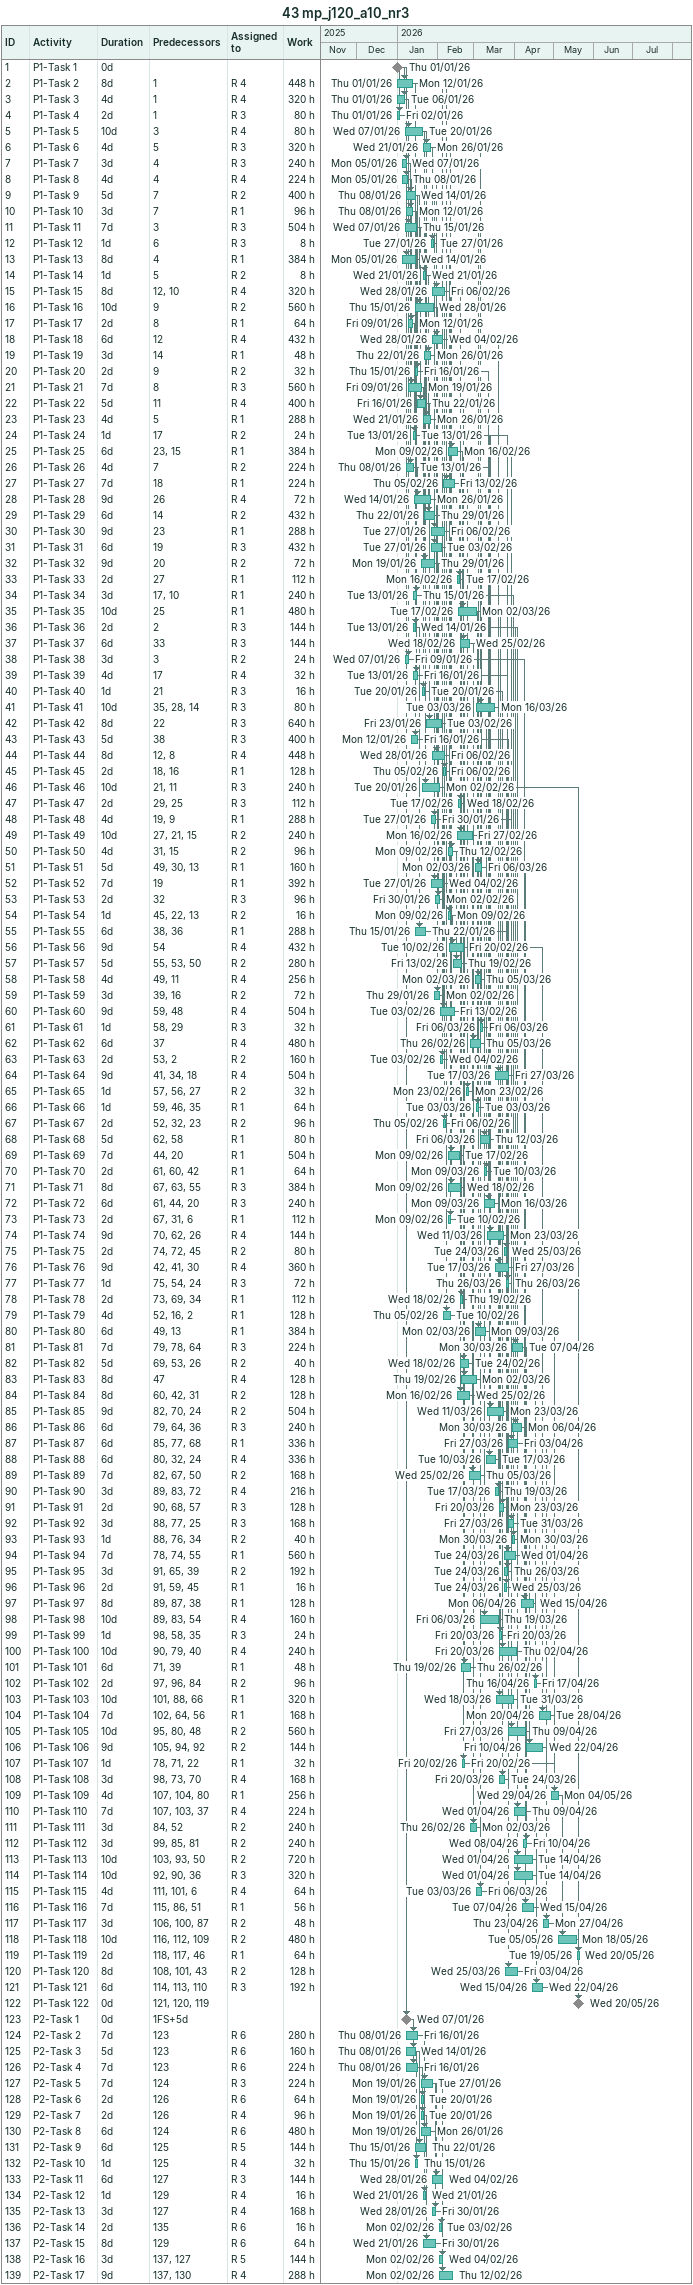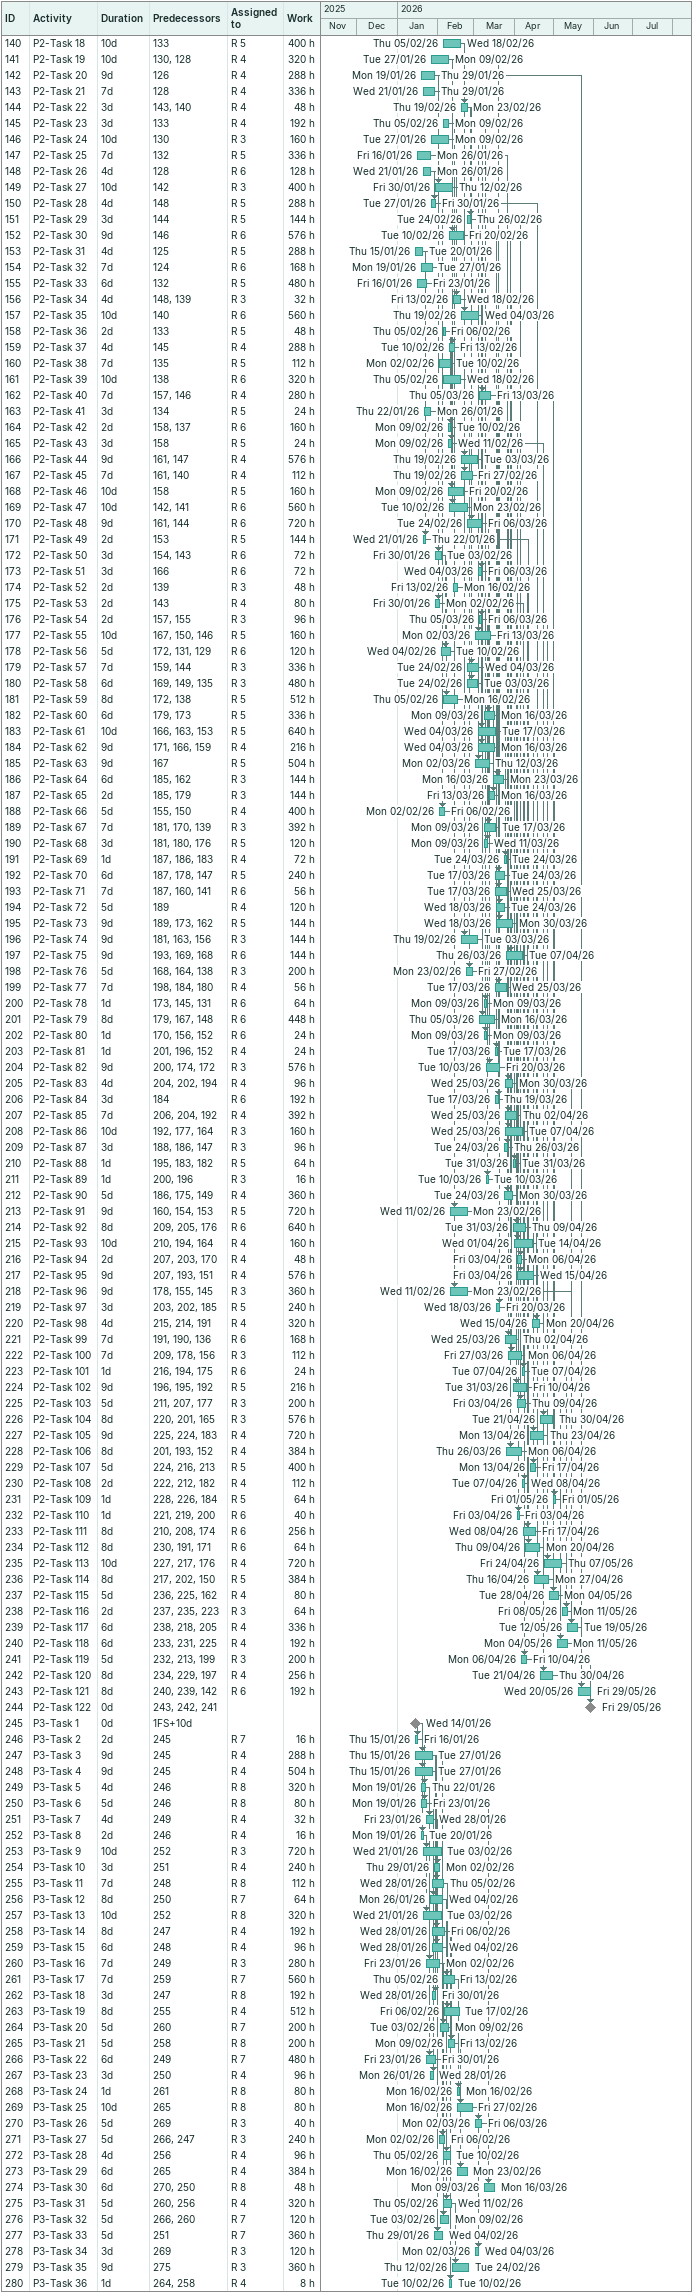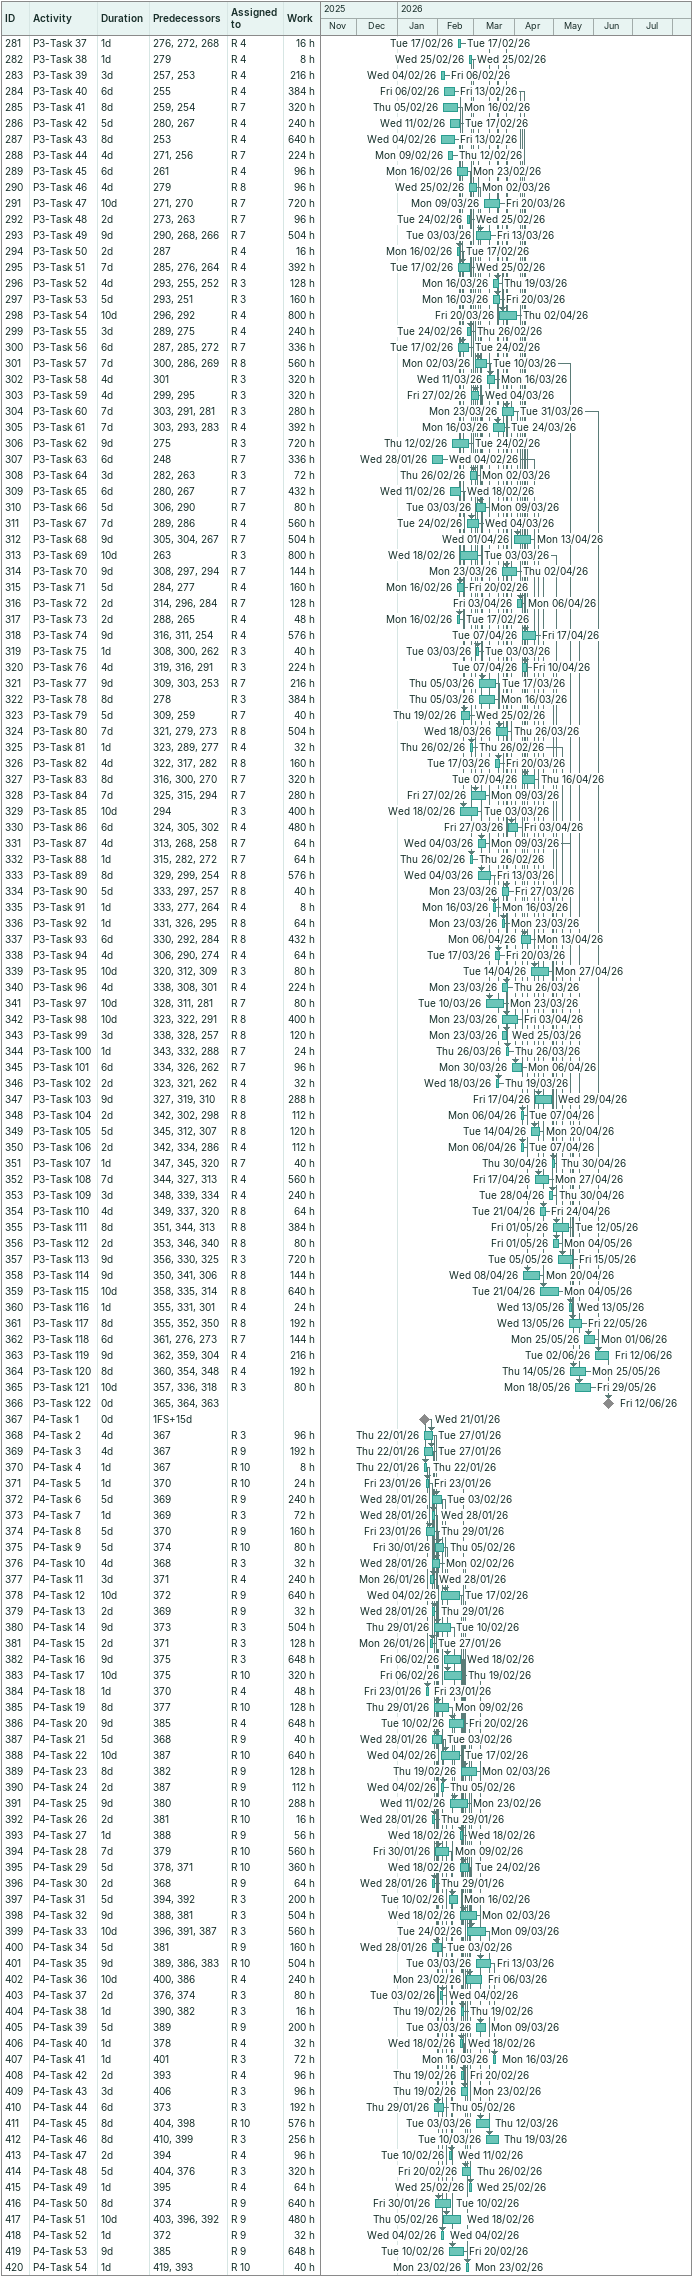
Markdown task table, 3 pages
43 mp_j120_a10_nr3

| ID | Task | Duration | Start | Finish | Predecessors | Resources | Work (h) |
|---|---|---|---|---|---|---|---|
| 1 | P1-Task 1 | 0d | 2026-01-01 | 2026-01-01 |  |  |  |
| 2 | P1-Task 2 | 8d | 2026-01-01 | 2026-01-12 | 1 | R 4 | 448 |
| 3 | P1-Task 3 | 4d | 2026-01-01 | 2026-01-06 | 1 | R 4 | 320 |
| 4 | P1-Task 4 | 2d | 2026-01-01 | 2026-01-02 | 1 | R 3 | 80 |
| 5 | P1-Task 5 | 10d | 2026-01-07 | 2026-01-20 | 3 | R 4 | 80 |
| 6 | P1-Task 6 | 4d | 2026-01-21 | 2026-01-26 | 5 | R 3 | 320 |
| 7 | P1-Task 7 | 3d | 2026-01-05 | 2026-01-07 | 4 | R 3 | 240 |
| 8 | P1-Task 8 | 4d | 2026-01-05 | 2026-01-08 | 4 | R 4 | 224 |
| 9 | P1-Task 9 | 5d | 2026-01-08 | 2026-01-14 | 7 | R 2 | 400 |
| 10 | P1-Task 10 | 3d | 2026-01-08 | 2026-01-12 | 7 | R 1 | 96 |
| 11 | P1-Task 11 | 7d | 2026-01-07 | 2026-01-15 | 3 | R 3 | 504 |
| 12 | P1-Task 12 | 1d | 2026-01-27 | 2026-01-27 | 6 | R 3 | 8 |
| 13 | P1-Task 13 | 8d | 2026-01-05 | 2026-01-14 | 4 | R 1 | 384 |
| 14 | P1-Task 14 | 1d | 2026-01-21 | 2026-01-21 | 5 | R 2 | 8 |
| 15 | P1-Task 15 | 8d | 2026-01-28 | 2026-02-06 | 12, 10 | R 4 | 320 |
| 16 | P1-Task 16 | 10d | 2026-01-15 | 2026-01-28 | 9 | R 2 | 560 |
| 17 | P1-Task 17 | 2d | 2026-01-09 | 2026-01-12 | 8 | R 1 | 64 |
| 18 | P1-Task 18 | 6d | 2026-01-28 | 2026-02-04 | 12 | R 4 | 432 |
| 19 | P1-Task 19 | 3d | 2026-01-22 | 2026-01-26 | 14 | R 1 | 48 |
| 20 | P1-Task 20 | 2d | 2026-01-15 | 2026-01-16 | 9 | R 2 | 32 |
| 21 | P1-Task 21 | 7d | 2026-01-09 | 2026-01-19 | 8 | R 3 | 560 |
| 22 | P1-Task 22 | 5d | 2026-01-16 | 2026-01-22 | 11 | R 4 | 400 |
| 23 | P1-Task 23 | 4d | 2026-01-21 | 2026-01-26 | 5 | R 1 | 288 |
| 24 | P1-Task 24 | 1d | 2026-01-13 | 2026-01-13 | 17 | R 2 | 24 |
| 25 | P1-Task 25 | 6d | 2026-02-09 | 2026-02-16 | 23, 15 | R 1 | 384 |
| 26 | P1-Task 26 | 4d | 2026-01-08 | 2026-01-13 | 7 | R 2 | 224 |
| 27 | P1-Task 27 | 7d | 2026-02-05 | 2026-02-13 | 18 | R 1 | 224 |
| 28 | P1-Task 28 | 9d | 2026-01-14 | 2026-01-26 | 26 | R 4 | 72 |
| 29 | P1-Task 29 | 6d | 2026-01-22 | 2026-01-29 | 14 | R 2 | 432 |
| 30 | P1-Task 30 | 9d | 2026-01-27 | 2026-02-06 | 23 | R 1 | 288 |
| 31 | P1-Task 31 | 6d | 2026-01-27 | 2026-02-03 | 19 | R 3 | 432 |
| 32 | P1-Task 32 | 9d | 2026-01-19 | 2026-01-29 | 20 | R 2 | 72 |
| 33 | P1-Task 33 | 2d | 2026-02-16 | 2026-02-17 | 27 | R 1 | 112 |
| 34 | P1-Task 34 | 3d | 2026-01-13 | 2026-01-15 | 17, 10 | R 1 | 240 |
| 35 | P1-Task 35 | 10d | 2026-02-17 | 2026-03-02 | 25 | R 1 | 480 |
| 36 | P1-Task 36 | 2d | 2026-01-13 | 2026-01-14 | 2 | R 3 | 144 |
| 37 | P1-Task 37 | 6d | 2026-02-18 | 2026-02-25 | 33 | R 3 | 144 |
| 38 | P1-Task 38 | 3d | 2026-01-07 | 2026-01-09 | 3 | R 2 | 24 |
| 39 | P1-Task 39 | 4d | 2026-01-13 | 2026-01-16 | 17 | R 4 | 32 |
| 40 | P1-Task 40 | 1d | 2026-01-20 | 2026-01-20 | 21 | R 3 | 16 |
| 41 | P1-Task 41 | 10d | 2026-03-03 | 2026-03-16 | 35, 28, 14 | R 3 | 80 |
| 42 | P1-Task 42 | 8d | 2026-01-23 | 2026-02-03 | 22 | R 3 | 640 |
| 43 | P1-Task 43 | 5d | 2026-01-12 | 2026-01-16 | 38 | R 3 | 400 |
| 44 | P1-Task 44 | 8d | 2026-01-28 | 2026-02-06 | 12, 8 | R 4 | 448 |
| 45 | P1-Task 45 | 2d | 2026-02-05 | 2026-02-06 | 18, 16 | R 1 | 128 |
| 46 | P1-Task 46 | 10d | 2026-01-20 | 2026-02-02 | 21, 11 | R 3 | 240 |
| 47 | P1-Task 47 | 2d | 2026-02-17 | 2026-02-18 | 29, 25 | R 3 | 112 |
| 48 | P1-Task 48 | 4d | 2026-01-27 | 2026-01-30 | 19, 9 | R 1 | 288 |
| 49 | P1-Task 49 | 10d | 2026-02-16 | 2026-02-27 | 27, 21, 15 | R 2 | 240 |
| 50 | P1-Task 50 | 4d | 2026-02-09 | 2026-02-12 | 31, 15 | R 2 | 96 |
| 51 | P1-Task 51 | 5d | 2026-03-02 | 2026-03-06 | 49, 30, 13 | R 1 | 160 |
| 52 | P1-Task 52 | 7d | 2026-01-27 | 2026-02-04 | 19 | R 1 | 392 |
| 53 | P1-Task 53 | 2d | 2026-01-30 | 2026-02-02 | 32 | R 3 | 96 |
| 54 | P1-Task 54 | 1d | 2026-02-09 | 2026-02-09 | 45, 22, 13 | R 2 | 16 |
| 55 | P1-Task 55 | 6d | 2026-01-15 | 2026-01-22 | 38, 36 | R 1 | 288 |
| 56 | P1-Task 56 | 9d | 2026-02-10 | 2026-02-20 | 54 | R 4 | 432 |
| 57 | P1-Task 57 | 5d | 2026-02-13 | 2026-02-19 | 55, 53, 50 | R 2 | 280 |
| 58 | P1-Task 58 | 4d | 2026-03-02 | 2026-03-05 | 49, 11 | R 4 | 256 |
| 59 | P1-Task 59 | 3d | 2026-01-29 | 2026-02-02 | 39, 16 | R 2 | 72 |
| 60 | P1-Task 60 | 9d | 2026-02-03 | 2026-02-13 | 59, 48 | R 4 | 504 |
| 61 | P1-Task 61 | 1d | 2026-03-06 | 2026-03-06 | 58, 29 | R 3 | 32 |
| 62 | P1-Task 62 | 6d | 2026-02-26 | 2026-03-05 | 37 | R 4 | 480 |
| 63 | P1-Task 63 | 2d | 2026-02-03 | 2026-02-04 | 53, 2 | R 2 | 160 |
| 64 | P1-Task 64 | 9d | 2026-03-17 | 2026-03-27 | 41, 34, 18 | R 4 | 504 |
| 65 | P1-Task 65 | 1d | 2026-02-23 | 2026-02-23 | 57, 56, 27 | R 2 | 32 |
| 66 | P1-Task 66 | 1d | 2026-03-03 | 2026-03-03 | 59, 46, 35 | R 1 | 64 |
| 67 | P1-Task 67 | 2d | 2026-02-05 | 2026-02-06 | 52, 32, 23 | R 2 | 96 |
| 68 | P1-Task 68 | 5d | 2026-03-06 | 2026-03-12 | 62, 58 | R 1 | 80 |
| 69 | P1-Task 69 | 7d | 2026-02-09 | 2026-02-17 | 44, 20 | R 1 | 504 |
| 70 | P1-Task 70 | 2d | 2026-03-09 | 2026-03-10 | 61, 60, 42 | R 1 | 64 |
| 71 | P1-Task 71 | 8d | 2026-02-09 | 2026-02-18 | 67, 63, 55 | R 3 | 384 |
| 72 | P1-Task 72 | 6d | 2026-03-09 | 2026-03-16 | 61, 44, 20 | R 3 | 240 |
| 73 | P1-Task 73 | 2d | 2026-02-09 | 2026-02-10 | 67, 31, 6 | R 1 | 112 |
| 74 | P1-Task 74 | 9d | 2026-03-11 | 2026-03-23 | 70, 62, 26 | R 4 | 144 |
| 75 | P1-Task 75 | 2d | 2026-03-24 | 2026-03-25 | 74, 72, 45 | R 2 | 80 |
| 76 | P1-Task 76 | 9d | 2026-03-17 | 2026-03-27 | 42, 41, 30 | R 4 | 360 |
| 77 | P1-Task 77 | 1d | 2026-03-26 | 2026-03-26 | 75, 54, 24 | R 3 | 72 |
| 78 | P1-Task 78 | 2d | 2026-02-18 | 2026-02-19 | 73, 69, 34 | R 1 | 112 |
| 79 | P1-Task 79 | 4d | 2026-02-05 | 2026-02-10 | 52, 16, 2 | R 1 | 128 |
| 80 | P1-Task 80 | 6d | 2026-03-02 | 2026-03-09 | 49, 13 | R 1 | 384 |
| 81 | P1-Task 81 | 7d | 2026-03-30 | 2026-04-07 | 79, 78, 64 | R 3 | 224 |
| 82 | P1-Task 82 | 5d | 2026-02-18 | 2026-02-24 | 69, 53, 26 | R 2 | 40 |
| 83 | P1-Task 83 | 8d | 2026-02-19 | 2026-03-02 | 47 | R 4 | 128 |
| 84 | P1-Task 84 | 8d | 2026-02-16 | 2026-02-25 | 60, 42, 31 | R 2 | 128 |
| 85 | P1-Task 85 | 9d | 2026-03-11 | 2026-03-23 | 82, 70, 24 | R 2 | 504 |
| 86 | P1-Task 86 | 6d | 2026-03-30 | 2026-04-06 | 79, 64, 36 | R 3 | 240 |
| 87 | P1-Task 87 | 6d | 2026-03-27 | 2026-04-03 | 85, 77, 68 | R 1 | 336 |
| 88 | P1-Task 88 | 6d | 2026-03-10 | 2026-03-17 | 80, 32, 24 | R 4 | 336 |
| 89 | P1-Task 89 | 7d | 2026-02-25 | 2026-03-05 | 82, 67, 50 | R 2 | 168 |
| 90 | P1-Task 90 | 3d | 2026-03-17 | 2026-03-19 | 89, 83, 72 | R 4 | 216 |
| 91 | P1-Task 91 | 2d | 2026-03-20 | 2026-03-23 | 90, 68, 57 | R 3 | 128 |
| 92 | P1-Task 92 | 3d | 2026-03-27 | 2026-03-31 | 88, 77, 25 | R 3 | 168 |
| 93 | P1-Task 93 | 1d | 2026-03-30 | 2026-03-30 | 88, 76, 34 | R 2 | 40 |
| 94 | P1-Task 94 | 7d | 2026-03-24 | 2026-04-01 | 78, 74, 55 | R 1 | 560 |
| 95 | P1-Task 95 | 3d | 2026-03-24 | 2026-03-26 | 91, 65, 39 | R 2 | 192 |
| 96 | P1-Task 96 | 2d | 2026-03-24 | 2026-03-25 | 91, 59, 45 | R 1 | 16 |
| 97 | P1-Task 97 | 8d | 2026-04-06 | 2026-04-15 | 89, 87, 38 | R 1 | 128 |
| 98 | P1-Task 98 | 10d | 2026-03-06 | 2026-03-19 | 89, 83, 54 | R 4 | 160 |
| 99 | P1-Task 99 | 1d | 2026-03-20 | 2026-03-20 | 98, 58, 35 | R 3 | 24 |
| 100 | P1-Task 100 | 10d | 2026-03-20 | 2026-04-02 | 90, 79, 40 | R 4 | 240 |
| 101 | P1-Task 101 | 6d | 2026-02-19 | 2026-02-26 | 71, 39 | R 1 | 48 |
| 102 | P1-Task 102 | 2d | 2026-04-16 | 2026-04-17 | 97, 96, 84 | R 2 | 96 |
| 103 | P1-Task 103 | 10d | 2026-03-18 | 2026-03-31 | 101, 88, 66 | R 1 | 320 |
| 104 | P1-Task 104 | 7d | 2026-04-20 | 2026-04-28 | 102, 64, 56 | R 1 | 168 |
| 105 | P1-Task 105 | 10d | 2026-03-27 | 2026-04-09 | 95, 80, 48 | R 2 | 560 |
| 106 | P1-Task 106 | 9d | 2026-04-10 | 2026-04-22 | 105, 94, 92 | R 2 | 144 |
| 107 | P1-Task 107 | 1d | 2026-02-20 | 2026-02-20 | 78, 71, 22 | R 1 | 32 |
| 108 | P1-Task 108 | 3d | 2026-03-20 | 2026-03-24 | 98, 73, 70 | R 4 | 168 |
| 109 | P1-Task 109 | 4d | 2026-04-29 | 2026-05-04 | 107, 104, 80 | R 1 | 256 |
| 110 | P1-Task 110 | 7d | 2026-04-01 | 2026-04-09 | 107, 103, 37 | R 4 | 224 |
| 111 | P1-Task 111 | 3d | 2026-02-26 | 2026-03-02 | 84, 52 | R 2 | 240 |
| 112 | P1-Task 112 | 3d | 2026-04-08 | 2026-04-10 | 99, 85, 81 | R 2 | 240 |
| 113 | P1-Task 113 | 10d | 2026-04-01 | 2026-04-14 | 103, 93, 50 | R 2 | 720 |
| 114 | P1-Task 114 | 10d | 2026-04-01 | 2026-04-14 | 92, 90, 36 | R 3 | 320 |
| 115 | P1-Task 115 | 4d | 2026-03-03 | 2026-03-06 | 111, 101, 6 | R 4 | 64 |
| 116 | P1-Task 116 | 7d | 2026-04-07 | 2026-04-15 | 115, 86, 51 | R 1 | 56 |
| 117 | P1-Task 117 | 3d | 2026-04-23 | 2026-04-27 | 106, 100, 87 | R 2 | 48 |
| 118 | P1-Task 118 | 10d | 2026-05-05 | 2026-05-18 | 116, 112, 109 | R 2 | 480 |
| 119 | P1-Task 119 | 2d | 2026-05-19 | 2026-05-20 | 118, 117, 46 | R 1 | 64 |
| 120 | P1-Task 120 | 8d | 2026-03-25 | 2026-04-03 | 108, 101, 43 | R 2 | 128 |
| 121 | P1-Task 121 | 6d | 2026-04-15 | 2026-04-22 | 114, 113, 110 | R 3 | 192 |
| 122 | P1-Task 122 | 0d | 2026-05-20 | 2026-05-20 | 121, 120, 119 |  |  |
| 123 | P2-Task 1 | 0d | 2026-01-07 | 2026-01-07 | 1FS+5d |  |  |
| 124 | P2-Task 2 | 7d | 2026-01-08 | 2026-01-16 | 123 | R 6 | 280 |
| 125 | P2-Task 3 | 5d | 2026-01-08 | 2026-01-14 | 123 | R 6 | 160 |
| 126 | P2-Task 4 | 7d | 2026-01-08 | 2026-01-16 | 123 | R 6 | 224 |
| 127 | P2-Task 5 | 7d | 2026-01-19 | 2026-01-27 | 124 | R 3 | 224 |
| 128 | P2-Task 6 | 2d | 2026-01-19 | 2026-01-20 | 126 | R 6 | 64 |
| 129 | P2-Task 7 | 2d | 2026-01-19 | 2026-01-20 | 126 | R 4 | 96 |
| 130 | P2-Task 8 | 6d | 2026-01-19 | 2026-01-26 | 124 | R 6 | 480 |
| 131 | P2-Task 9 | 6d | 2026-01-15 | 2026-01-22 | 125 | R 5 | 144 |
| 132 | P2-Task 10 | 1d | 2026-01-15 | 2026-01-15 | 125 | R 4 | 32 |
| 133 | P2-Task 11 | 6d | 2026-01-28 | 2026-02-04 | 127 | R 3 | 144 |
| 134 | P2-Task 12 | 1d | 2026-01-21 | 2026-01-21 | 129 | R 4 | 16 |
| 135 | P2-Task 13 | 3d | 2026-01-28 | 2026-01-30 | 127 | R 4 | 168 |
| 136 | P2-Task 14 | 2d | 2026-02-02 | 2026-02-03 | 135 | R 6 | 16 |
| 137 | P2-Task 15 | 8d | 2026-01-21 | 2026-01-30 | 129 | R 6 | 64 |
| 138 | P2-Task 16 | 3d | 2026-02-02 | 2026-02-04 | 137, 127 | R 5 | 144 |
| 139 | P2-Task 17 | 9d | 2026-02-02 | 2026-02-12 | 137, 130 | R 4 | 288 |
| 140 | P2-Task 18 | 10d | 2026-02-05 | 2026-02-18 | 133 | R 5 | 400 |
| 141 | P2-Task 19 | 10d | 2026-01-27 | 2026-02-09 | 130, 128 | R 4 | 320 |
| 142 | P2-Task 20 | 9d | 2026-01-19 | 2026-01-29 | 126 | R 4 | 288 |
| 143 | P2-Task 21 | 7d | 2026-01-21 | 2026-01-29 | 128 | R 4 | 336 |
| 144 | P2-Task 22 | 3d | 2026-02-19 | 2026-02-23 | 143, 140 | R 4 | 48 |
| 145 | P2-Task 23 | 3d | 2026-02-05 | 2026-02-09 | 133 | R 4 | 192 |
| 146 | P2-Task 24 | 10d | 2026-01-27 | 2026-02-09 | 130 | R 3 | 160 |
| 147 | P2-Task 25 | 7d | 2026-01-16 | 2026-01-26 | 132 | R 5 | 336 |
| 148 | P2-Task 26 | 4d | 2026-01-21 | 2026-01-26 | 128 | R 6 | 128 |
| 149 | P2-Task 27 | 10d | 2026-01-30 | 2026-02-12 | 142 | R 3 | 400 |
| 150 | P2-Task 28 | 4d | 2026-01-27 | 2026-01-30 | 148 | R 5 | 288 |
| 151 | P2-Task 29 | 3d | 2026-02-24 | 2026-02-26 | 144 | R 5 | 144 |
| 152 | P2-Task 30 | 9d | 2026-02-10 | 2026-02-20 | 146 | R 6 | 576 |
| 153 | P2-Task 31 | 4d | 2026-01-15 | 2026-01-20 | 125 | R 5 | 288 |
| 154 | P2-Task 32 | 7d | 2026-01-19 | 2026-01-27 | 124 | R 6 | 168 |
| 155 | P2-Task 33 | 6d | 2026-01-16 | 2026-01-23 | 132 | R 5 | 480 |
| 156 | P2-Task 34 | 4d | 2026-02-13 | 2026-02-18 | 148, 139 | R 3 | 32 |
| 157 | P2-Task 35 | 10d | 2026-02-19 | 2026-03-04 | 140 | R 6 | 560 |
| 158 | P2-Task 36 | 2d | 2026-02-05 | 2026-02-06 | 133 | R 5 | 48 |
| 159 | P2-Task 37 | 4d | 2026-02-10 | 2026-02-13 | 145 | R 4 | 288 |
| 160 | P2-Task 38 | 7d | 2026-02-02 | 2026-02-10 | 135 | R 5 | 112 |
| 161 | P2-Task 39 | 10d | 2026-02-05 | 2026-02-18 | 138 | R 6 | 320 |
| 162 | P2-Task 40 | 7d | 2026-03-05 | 2026-03-13 | 157, 146 | R 4 | 280 |
| 163 | P2-Task 41 | 3d | 2026-01-22 | 2026-01-26 | 134 | R 5 | 24 |
| 164 | P2-Task 42 | 2d | 2026-02-09 | 2026-02-10 | 158, 137 | R 6 | 160 |
| 165 | P2-Task 43 | 3d | 2026-02-09 | 2026-02-11 | 158 | R 5 | 24 |
| 166 | P2-Task 44 | 9d | 2026-02-19 | 2026-03-03 | 161, 147 | R 4 | 576 |
| 167 | P2-Task 45 | 7d | 2026-02-19 | 2026-02-27 | 161, 140 | R 4 | 112 |
| 168 | P2-Task 46 | 10d | 2026-02-09 | 2026-02-20 | 158 | R 5 | 160 |
| 169 | P2-Task 47 | 10d | 2026-02-10 | 2026-02-23 | 142, 141 | R 6 | 560 |
| 170 | P2-Task 48 | 9d | 2026-02-24 | 2026-03-06 | 161, 144 | R 6 | 720 |
| 171 | P2-Task 49 | 2d | 2026-01-21 | 2026-01-22 | 153 | R 5 | 144 |
| 172 | P2-Task 50 | 3d | 2026-01-30 | 2026-02-03 | 154, 143 | R 6 | 72 |
| 173 | P2-Task 51 | 3d | 2026-03-04 | 2026-03-06 | 166 | R 6 | 72 |
| 174 | P2-Task 52 | 2d | 2026-02-13 | 2026-02-16 | 139 | R 3 | 48 |
| 175 | P2-Task 53 | 2d | 2026-01-30 | 2026-02-02 | 143 | R 4 | 80 |
| 176 | P2-Task 54 | 2d | 2026-03-05 | 2026-03-06 | 157, 155 | R 3 | 96 |
| 177 | P2-Task 55 | 10d | 2026-03-02 | 2026-03-13 | 167, 150, 146 | R 5 | 160 |
| 178 | P2-Task 56 | 5d | 2026-02-04 | 2026-02-10 | 172, 131, 129 | R 6 | 120 |
| 179 | P2-Task 57 | 7d | 2026-02-24 | 2026-03-04 | 159, 144 | R 3 | 336 |
| 180 | P2-Task 58 | 6d | 2026-02-24 | 2026-03-03 | 169, 149, 135 | R 3 | 480 |
| 181 | P2-Task 59 | 8d | 2026-02-05 | 2026-02-16 | 172, 138 | R 5 | 512 |
| 182 | P2-Task 60 | 6d | 2026-03-09 | 2026-03-16 | 179, 173 | R 5 | 336 |
| 183 | P2-Task 61 | 10d | 2026-03-04 | 2026-03-17 | 166, 163, 153 | R 5 | 640 |
| 184 | P2-Task 62 | 9d | 2026-03-04 | 2026-03-16 | 171, 166, 159 | R 4 | 216 |
| 185 | P2-Task 63 | 9d | 2026-03-02 | 2026-03-12 | 167 | R 5 | 504 |
| 186 | P2-Task 64 | 6d | 2026-03-16 | 2026-03-23 | 185, 162 | R 3 | 144 |
| 187 | P2-Task 65 | 2d | 2026-03-13 | 2026-03-16 | 185, 179 | R 3 | 144 |
| 188 | P2-Task 66 | 5d | 2026-02-02 | 2026-02-06 | 155, 150 | R 4 | 400 |
| 189 | P2-Task 67 | 7d | 2026-03-09 | 2026-03-17 | 181, 170, 139 | R 3 | 392 |
| 190 | P2-Task 68 | 3d | 2026-03-09 | 2026-03-11 | 181, 180, 176 | R 5 | 120 |
| 191 | P2-Task 69 | 1d | 2026-03-24 | 2026-03-24 | 187, 186, 183 | R 4 | 72 |
| 192 | P2-Task 70 | 6d | 2026-03-17 | 2026-03-24 | 187, 178, 147 | R 5 | 240 |
| 193 | P2-Task 71 | 7d | 2026-03-17 | 2026-03-25 | 187, 160, 141 | R 6 | 56 |
| 194 | P2-Task 72 | 5d | 2026-03-18 | 2026-03-24 | 189 | R 4 | 120 |
| 195 | P2-Task 73 | 9d | 2026-03-18 | 2026-03-30 | 189, 173, 162 | R 5 | 144 |
| 196 | P2-Task 74 | 9d | 2026-02-19 | 2026-03-03 | 181, 163, 156 | R 3 | 144 |
| 197 | P2-Task 75 | 9d | 2026-03-26 | 2026-04-07 | 193, 169, 168 | R 6 | 144 |
| 198 | P2-Task 76 | 5d | 2026-02-23 | 2026-02-27 | 168, 164, 138 | R 3 | 200 |
| 199 | P2-Task 77 | 7d | 2026-03-17 | 2026-03-25 | 198, 184, 180 | R 4 | 56 |
| 200 | P2-Task 78 | 1d | 2026-03-09 | 2026-03-09 | 173, 145, 131 | R 6 | 64 |
| 201 | P2-Task 79 | 8d | 2026-03-05 | 2026-03-16 | 179, 167, 148 | R 6 | 448 |
| 202 | P2-Task 80 | 1d | 2026-03-09 | 2026-03-09 | 170, 156, 152 | R 6 | 24 |
| 203 | P2-Task 81 | 1d | 2026-03-17 | 2026-03-17 | 201, 196, 152 | R 4 | 24 |
| 204 | P2-Task 82 | 9d | 2026-03-10 | 2026-03-20 | 200, 174, 172 | R 3 | 576 |
| 205 | P2-Task 83 | 4d | 2026-03-25 | 2026-03-30 | 204, 202, 194 | R 4 | 96 |
| 206 | P2-Task 84 | 3d | 2026-03-17 | 2026-03-19 | 184 | R 6 | 192 |
| 207 | P2-Task 85 | 7d | 2026-03-25 | 2026-04-02 | 206, 204, 192 | R 4 | 392 |
| 208 | P2-Task 86 | 10d | 2026-03-25 | 2026-04-07 | 192, 177, 164 | R 3 | 160 |
| 209 | P2-Task 87 | 3d | 2026-03-24 | 2026-03-26 | 188, 186, 147 | R 3 | 96 |
| 210 | P2-Task 88 | 1d | 2026-03-31 | 2026-03-31 | 195, 183, 182 | R 5 | 64 |
| 211 | P2-Task 89 | 1d | 2026-03-10 | 2026-03-10 | 200, 196 | R 3 | 16 |
| 212 | P2-Task 90 | 5d | 2026-03-24 | 2026-03-30 | 186, 175, 149 | R 4 | 360 |
| 213 | P2-Task 91 | 9d | 2026-02-11 | 2026-02-23 | 160, 154, 153 | R 5 | 720 |
| 214 | P2-Task 92 | 8d | 2026-03-31 | 2026-04-09 | 209, 205, 176 | R 6 | 640 |
| 215 | P2-Task 93 | 10d | 2026-04-01 | 2026-04-14 | 210, 194, 164 | R 4 | 160 |
| 216 | P2-Task 94 | 2d | 2026-04-03 | 2026-04-06 | 207, 203, 170 | R 4 | 48 |
| 217 | P2-Task 95 | 9d | 2026-04-03 | 2026-04-15 | 207, 193, 151 | R 4 | 576 |
| 218 | P2-Task 96 | 9d | 2026-02-11 | 2026-02-23 | 178, 155, 145 | R 3 | 360 |
| 219 | P2-Task 97 | 3d | 2026-03-18 | 2026-03-20 | 203, 202, 185 | R 5 | 240 |
| 220 | P2-Task 98 | 4d | 2026-04-15 | 2026-04-20 | 215, 214, 191 | R 4 | 320 |
| 221 | P2-Task 99 | 7d | 2026-03-25 | 2026-04-02 | 191, 190, 136 | R 6 | 168 |
| 222 | P2-Task 100 | 7d | 2026-03-27 | 2026-04-06 | 209, 178, 156 | R 3 | 112 |
| 223 | P2-Task 101 | 1d | 2026-04-07 | 2026-04-07 | 216, 194, 175 | R 6 | 24 |
| 224 | P2-Task 102 | 9d | 2026-03-31 | 2026-04-10 | 196, 195, 192 | R 5 | 216 |
| 225 | P2-Task 103 | 5d | 2026-04-03 | 2026-04-09 | 211, 207, 177 | R 3 | 200 |
| 226 | P2-Task 104 | 8d | 2026-04-21 | 2026-04-30 | 220, 201, 165 | R 3 | 576 |
| 227 | P2-Task 105 | 9d | 2026-04-13 | 2026-04-23 | 225, 224, 183 | R 4 | 720 |
| 228 | P2-Task 106 | 8d | 2026-03-26 | 2026-04-06 | 201, 193, 152 | R 4 | 384 |
| 229 | P2-Task 107 | 5d | 2026-04-13 | 2026-04-17 | 224, 216, 213 | R 5 | 400 |
| 230 | P2-Task 108 | 2d | 2026-04-07 | 2026-04-08 | 222, 212, 182 | R 4 | 112 |
| 231 | P2-Task 109 | 1d | 2026-05-01 | 2026-05-01 | 228, 226, 184 | R 5 | 64 |
| 232 | P2-Task 110 | 1d | 2026-04-03 | 2026-04-03 | 221, 219, 200 | R 6 | 40 |
| 233 | P2-Task 111 | 8d | 2026-04-08 | 2026-04-17 | 210, 208, 174 | R 6 | 256 |
| 234 | P2-Task 112 | 8d | 2026-04-09 | 2026-04-20 | 230, 191, 171 | R 6 | 64 |
| 235 | P2-Task 113 | 10d | 2026-04-24 | 2026-05-07 | 227, 217, 176 | R 4 | 720 |
| 236 | P2-Task 114 | 8d | 2026-04-16 | 2026-04-27 | 217, 202, 150 | R 5 | 384 |
| 237 | P2-Task 115 | 5d | 2026-04-28 | 2026-05-04 | 236, 225, 162 | R 4 | 80 |
| 238 | P2-Task 116 | 2d | 2026-05-08 | 2026-05-11 | 237, 235, 223 | R 3 | 64 |
| 239 | P2-Task 117 | 6d | 2026-05-12 | 2026-05-19 | 238, 218, 205 | R 4 | 336 |
| 240 | P2-Task 118 | 6d | 2026-05-04 | 2026-05-11 | 233, 231, 225 | R 4 | 192 |
| 241 | P2-Task 119 | 5d | 2026-04-06 | 2026-04-10 | 232, 213, 199 | R 3 | 200 |
| 242 | P2-Task 120 | 8d | 2026-04-21 | 2026-04-30 | 234, 229, 197 | R 4 | 256 |
| 243 | P2-Task 121 | 8d | 2026-05-20 | 2026-05-29 | 240, 239, 142 | R 6 | 192 |
| 244 | P2-Task 122 | 0d | 2026-05-29 | 2026-05-29 | 243, 242, 241 |  |  |
| 245 | P3-Task 1 | 0d | 2026-01-14 | 2026-01-14 | 1FS+10d |  |  |
| 246 | P3-Task 2 | 2d | 2026-01-15 | 2026-01-16 | 245 | R 7 | 16 |
| 247 | P3-Task 3 | 9d | 2026-01-15 | 2026-01-27 | 245 | R 4 | 288 |
| 248 | P3-Task 4 | 9d | 2026-01-15 | 2026-01-27 | 245 | R 4 | 504 |
| 249 | P3-Task 5 | 4d | 2026-01-19 | 2026-01-22 | 246 | R 8 | 320 |
| 250 | P3-Task 6 | 5d | 2026-01-19 | 2026-01-23 | 246 | R 8 | 80 |
| 251 | P3-Task 7 | 4d | 2026-01-23 | 2026-01-28 | 249 | R 4 | 32 |
| 252 | P3-Task 8 | 2d | 2026-01-19 | 2026-01-20 | 246 | R 4 | 16 |
| 253 | P3-Task 9 | 10d | 2026-01-21 | 2026-02-03 | 252 | R 3 | 720 |
| 254 | P3-Task 10 | 3d | 2026-01-29 | 2026-02-02 | 251 | R 4 | 240 |
| 255 | P3-Task 11 | 7d | 2026-01-28 | 2026-02-05 | 248 | R 8 | 112 |
| 256 | P3-Task 12 | 8d | 2026-01-26 | 2026-02-04 | 250 | R 7 | 64 |
| 257 | P3-Task 13 | 10d | 2026-01-21 | 2026-02-03 | 252 | R 8 | 320 |
| 258 | P3-Task 14 | 8d | 2026-01-28 | 2026-02-06 | 247 | R 4 | 192 |
| 259 | P3-Task 15 | 6d | 2026-01-28 | 2026-02-04 | 248 | R 4 | 96 |
| 260 | P3-Task 16 | 7d | 2026-01-23 | 2026-02-02 | 249 | R 3 | 280 |
| 261 | P3-Task 17 | 7d | 2026-02-05 | 2026-02-13 | 259 | R 7 | 560 |
| 262 | P3-Task 18 | 3d | 2026-01-28 | 2026-01-30 | 247 | R 8 | 192 |
| 263 | P3-Task 19 | 8d | 2026-02-06 | 2026-02-17 | 255 | R 4 | 512 |
| 264 | P3-Task 20 | 5d | 2026-02-03 | 2026-02-09 | 260 | R 7 | 200 |
| 265 | P3-Task 21 | 5d | 2026-02-09 | 2026-02-13 | 258 | R 8 | 200 |
| 266 | P3-Task 22 | 6d | 2026-01-23 | 2026-01-30 | 249 | R 7 | 480 |
| 267 | P3-Task 23 | 3d | 2026-01-26 | 2026-01-28 | 250 | R 4 | 96 |
| 268 | P3-Task 24 | 1d | 2026-02-16 | 2026-02-16 | 261 | R 8 | 80 |
| 269 | P3-Task 25 | 10d | 2026-02-16 | 2026-02-27 | 265 | R 8 | 80 |
| 270 | P3-Task 26 | 5d | 2026-03-02 | 2026-03-06 | 269 | R 3 | 40 |
| 271 | P3-Task 27 | 5d | 2026-02-02 | 2026-02-06 | 266, 247 | R 3 | 240 |
| 272 | P3-Task 28 | 4d | 2026-02-05 | 2026-02-10 | 256 | R 4 | 96 |
| 273 | P3-Task 29 | 6d | 2026-02-16 | 2026-02-23 | 265 | R 4 | 384 |
| 274 | P3-Task 30 | 6d | 2026-03-09 | 2026-03-16 | 270, 250 | R 8 | 48 |
| 275 | P3-Task 31 | 5d | 2026-02-05 | 2026-02-11 | 260, 256 | R 4 | 320 |
| 276 | P3-Task 32 | 5d | 2026-02-03 | 2026-02-09 | 266, 260 | R 7 | 120 |
| 277 | P3-Task 33 | 5d | 2026-01-29 | 2026-02-04 | 251 | R 7 | 360 |
| 278 | P3-Task 34 | 3d | 2026-03-02 | 2026-03-04 | 269 | R 3 | 120 |
| 279 | P3-Task 35 | 9d | 2026-02-12 | 2026-02-24 | 275 | R 3 | 360 |
| 280 | P3-Task 36 | 1d | 2026-02-10 | 2026-02-10 | 264, 258 | R 4 | 8 |
| 281 | P3-Task 37 | 1d | 2026-02-17 | 2026-02-17 | 276, 272, 268 | R 4 | 16 |
| 282 | P3-Task 38 | 1d | 2026-02-25 | 2026-02-25 | 279 | R 4 | 8 |
| 283 | P3-Task 39 | 3d | 2026-02-04 | 2026-02-06 | 257, 253 | R 4 | 216 |
| 284 | P3-Task 40 | 6d | 2026-02-06 | 2026-02-13 | 255 | R 4 | 384 |
| 285 | P3-Task 41 | 8d | 2026-02-05 | 2026-02-16 | 259, 254 | R 7 | 320 |
| 286 | P3-Task 42 | 5d | 2026-02-11 | 2026-02-17 | 280, 267 | R 4 | 240 |
| 287 | P3-Task 43 | 8d | 2026-02-04 | 2026-02-13 | 253 | R 4 | 640 |
| 288 | P3-Task 44 | 4d | 2026-02-09 | 2026-02-12 | 271, 256 | R 7 | 224 |
| 289 | P3-Task 45 | 6d | 2026-02-16 | 2026-02-23 | 261 | R 4 | 96 |
| 290 | P3-Task 46 | 4d | 2026-02-25 | 2026-03-02 | 279 | R 8 | 96 |
| 291 | P3-Task 47 | 10d | 2026-03-09 | 2026-03-20 | 271, 270 | R 7 | 720 |
| 292 | P3-Task 48 | 2d | 2026-02-24 | 2026-02-25 | 273, 263 | R 7 | 96 |
| 293 | P3-Task 49 | 9d | 2026-03-03 | 2026-03-13 | 290, 268, 266 | R 7 | 504 |
| 294 | P3-Task 50 | 2d | 2026-02-16 | 2026-02-17 | 287 | R 4 | 16 |
| 295 | P3-Task 51 | 7d | 2026-02-17 | 2026-02-25 | 285, 276, 264 | R 4 | 392 |
| 296 | P3-Task 52 | 4d | 2026-03-16 | 2026-03-19 | 293, 255, 252 | R 3 | 128 |
| 297 | P3-Task 53 | 5d | 2026-03-16 | 2026-03-20 | 293, 251 | R 3 | 160 |
| 298 | P3-Task 54 | 10d | 2026-03-20 | 2026-04-02 | 296, 292 | R 4 | 800 |
| 299 | P3-Task 55 | 3d | 2026-02-24 | 2026-02-26 | 289, 275 | R 4 | 240 |
| 300 | P3-Task 56 | 6d | 2026-02-17 | 2026-02-24 | 287, 285, 272 | R 7 | 336 |
| 301 | P3-Task 57 | 7d | 2026-03-02 | 2026-03-10 | 300, 286, 269 | R 8 | 560 |
| 302 | P3-Task 58 | 4d | 2026-03-11 | 2026-03-16 | 301 | R 3 | 320 |
| 303 | P3-Task 59 | 4d | 2026-02-27 | 2026-03-04 | 299, 295 | R 3 | 320 |
| 304 | P3-Task 60 | 7d | 2026-03-23 | 2026-03-31 | 303, 291, 281 | R 3 | 280 |
| 305 | P3-Task 61 | 7d | 2026-03-16 | 2026-03-24 | 303, 293, 283 | R 4 | 392 |
| 306 | P3-Task 62 | 9d | 2026-02-12 | 2026-02-24 | 275 | R 3 | 720 |
| 307 | P3-Task 63 | 6d | 2026-01-28 | 2026-02-04 | 248 | R 7 | 336 |
| 308 | P3-Task 64 | 3d | 2026-02-26 | 2026-03-02 | 282, 263 | R 3 | 72 |
| 309 | P3-Task 65 | 6d | 2026-02-11 | 2026-02-18 | 280, 267 | R 7 | 432 |
| 310 | P3-Task 66 | 5d | 2026-03-03 | 2026-03-09 | 306, 290 | R 7 | 80 |
| 311 | P3-Task 67 | 7d | 2026-02-24 | 2026-03-04 | 289, 286 | R 4 | 560 |
| 312 | P3-Task 68 | 9d | 2026-04-01 | 2026-04-13 | 305, 304, 267 | R 7 | 504 |
| 313 | P3-Task 69 | 10d | 2026-02-18 | 2026-03-03 | 263 | R 3 | 800 |
| 314 | P3-Task 70 | 9d | 2026-03-23 | 2026-04-02 | 308, 297, 294 | R 7 | 144 |
| 315 | P3-Task 71 | 5d | 2026-02-16 | 2026-02-20 | 284, 277 | R 4 | 160 |
| 316 | P3-Task 72 | 2d | 2026-04-03 | 2026-04-06 | 314, 296, 284 | R 7 | 128 |
| 317 | P3-Task 73 | 2d | 2026-02-16 | 2026-02-17 | 288, 265 | R 4 | 48 |
| 318 | P3-Task 74 | 9d | 2026-04-07 | 2026-04-17 | 316, 311, 254 | R 4 | 576 |
| 319 | P3-Task 75 | 1d | 2026-03-03 | 2026-03-03 | 308, 300, 262 | R 3 | 40 |
| 320 | P3-Task 76 | 4d | 2026-04-07 | 2026-04-10 | 319, 316, 291 | R 3 | 224 |
| 321 | P3-Task 77 | 9d | 2026-03-05 | 2026-03-17 | 309, 303, 253 | R 7 | 216 |
| 322 | P3-Task 78 | 8d | 2026-03-05 | 2026-03-16 | 278 | R 3 | 384 |
| 323 | P3-Task 79 | 5d | 2026-02-19 | 2026-02-25 | 309, 259 | R 7 | 40 |
| 324 | P3-Task 80 | 7d | 2026-03-18 | 2026-03-26 | 321, 279, 273 | R 8 | 504 |
| 325 | P3-Task 81 | 1d | 2026-02-26 | 2026-02-26 | 323, 289, 277 | R 4 | 32 |
| 326 | P3-Task 82 | 4d | 2026-03-17 | 2026-03-20 | 322, 317, 282 | R 8 | 160 |
| 327 | P3-Task 83 | 8d | 2026-04-07 | 2026-04-16 | 316, 300, 270 | R 7 | 320 |
| 328 | P3-Task 84 | 7d | 2026-02-27 | 2026-03-09 | 325, 315, 294 | R 7 | 280 |
| 329 | P3-Task 85 | 10d | 2026-02-18 | 2026-03-03 | 294 | R 3 | 400 |
| 330 | P3-Task 86 | 6d | 2026-03-27 | 2026-04-03 | 324, 305, 302 | R 4 | 480 |
| 331 | P3-Task 87 | 4d | 2026-03-04 | 2026-03-09 | 313, 268, 258 | R 7 | 64 |
| 332 | P3-Task 88 | 1d | 2026-02-26 | 2026-02-26 | 315, 282, 272 | R 7 | 64 |
| 333 | P3-Task 89 | 8d | 2026-03-04 | 2026-03-13 | 329, 299, 254 | R 8 | 576 |
| 334 | P3-Task 90 | 5d | 2026-03-23 | 2026-03-27 | 333, 297, 257 | R 8 | 40 |
| 335 | P3-Task 91 | 1d | 2026-03-16 | 2026-03-16 | 333, 277, 264 | R 4 | 8 |
| 336 | P3-Task 92 | 1d | 2026-03-23 | 2026-03-23 | 331, 326, 295 | R 8 | 64 |
| 337 | P3-Task 93 | 6d | 2026-04-06 | 2026-04-13 | 330, 292, 284 | R 8 | 432 |
| 338 | P3-Task 94 | 4d | 2026-03-17 | 2026-03-20 | 306, 290, 274 | R 4 | 64 |
| 339 | P3-Task 95 | 10d | 2026-04-14 | 2026-04-27 | 320, 312, 309 | R 3 | 80 |
| 340 | P3-Task 96 | 4d | 2026-03-23 | 2026-03-26 | 338, 308, 301 | R 4 | 224 |
| 341 | P3-Task 97 | 10d | 2026-03-10 | 2026-03-23 | 328, 311, 281 | R 7 | 80 |
| 342 | P3-Task 98 | 10d | 2026-03-23 | 2026-04-03 | 323, 322, 291 | R 8 | 400 |
| 343 | P3-Task 99 | 3d | 2026-03-23 | 2026-03-25 | 338, 328, 257 | R 8 | 120 |
| 344 | P3-Task 100 | 1d | 2026-03-26 | 2026-03-26 | 343, 332, 288 | R 7 | 24 |
| 345 | P3-Task 101 | 6d | 2026-03-30 | 2026-04-06 | 334, 326, 262 | R 7 | 96 |
| 346 | P3-Task 102 | 2d | 2026-03-18 | 2026-03-19 | 323, 321, 262 | R 4 | 32 |
| 347 | P3-Task 103 | 9d | 2026-04-17 | 2026-04-29 | 327, 319, 310 | R 8 | 288 |
| 348 | P3-Task 104 | 2d | 2026-04-06 | 2026-04-07 | 342, 302, 298 | R 8 | 112 |
| 349 | P3-Task 105 | 5d | 2026-04-14 | 2026-04-20 | 345, 312, 307 | R 8 | 120 |
| 350 | P3-Task 106 | 2d | 2026-04-06 | 2026-04-07 | 342, 334, 286 | R 4 | 112 |
| 351 | P3-Task 107 | 1d | 2026-04-30 | 2026-04-30 | 347, 345, 320 | R 7 | 40 |
| 352 | P3-Task 108 | 7d | 2026-04-17 | 2026-04-27 | 344, 327, 313 | R 4 | 560 |
| 353 | P3-Task 109 | 3d | 2026-04-28 | 2026-04-30 | 348, 339, 334 | R 4 | 240 |
| 354 | P3-Task 110 | 4d | 2026-04-21 | 2026-04-24 | 349, 337, 320 | R 8 | 64 |
| 355 | P3-Task 111 | 8d | 2026-05-01 | 2026-05-12 | 351, 344, 313 | R 8 | 384 |
| 356 | P3-Task 112 | 2d | 2026-05-01 | 2026-05-04 | 353, 346, 340 | R 8 | 80 |
| 357 | P3-Task 113 | 9d | 2026-05-05 | 2026-05-15 | 356, 330, 325 | R 3 | 720 |
| 358 | P3-Task 114 | 9d | 2026-04-08 | 2026-04-20 | 350, 341, 306 | R 8 | 144 |
| 359 | P3-Task 115 | 10d | 2026-04-21 | 2026-05-04 | 358, 335, 314 | R 8 | 640 |
| 360 | P3-Task 116 | 1d | 2026-05-13 | 2026-05-13 | 355, 331, 301 | R 4 | 24 |
| 361 | P3-Task 117 | 8d | 2026-05-13 | 2026-05-22 | 355, 352, 350 | R 8 | 192 |
| 362 | P3-Task 118 | 6d | 2026-05-25 | 2026-06-01 | 361, 276, 273 | R 7 | 144 |
| 363 | P3-Task 119 | 9d | 2026-06-02 | 2026-06-12 | 362, 359, 304 | R 4 | 216 |
| 364 | P3-Task 120 | 8d | 2026-05-14 | 2026-05-25 | 360, 354, 348 | R 4 | 192 |
| 365 | P3-Task 121 | 10d | 2026-05-18 | 2026-05-29 | 357, 336, 318 | R 3 | 80 |
| 366 | P3-Task 122 | 0d | 2026-06-12 | 2026-06-12 | 365, 364, 363 |  |  |
| 367 | P4-Task 1 | 0d | 2026-01-21 | 2026-01-21 | 1FS+15d |  |  |
| 368 | P4-Task 2 | 4d | 2026-01-22 | 2026-01-27 | 367 | R 3 | 96 |
| 369 | P4-Task 3 | 4d | 2026-01-22 | 2026-01-27 | 367 | R 9 | 192 |
| 370 | P4-Task 4 | 1d | 2026-01-22 | 2026-01-22 | 367 | R 10 | 8 |
| 371 | P4-Task 5 | 1d | 2026-01-23 | 2026-01-23 | 370 | R 10 | 24 |
| 372 | P4-Task 6 | 5d | 2026-01-28 | 2026-02-03 | 369 | R 9 | 240 |
| 373 | P4-Task 7 | 1d | 2026-01-28 | 2026-01-28 | 369 | R 3 | 72 |
| 374 | P4-Task 8 | 5d | 2026-01-23 | 2026-01-29 | 370 | R 9 | 160 |
| 375 | P4-Task 9 | 5d | 2026-01-30 | 2026-02-05 | 374 | R 10 | 80 |
| 376 | P4-Task 10 | 4d | 2026-01-28 | 2026-02-02 | 368 | R 3 | 32 |
| 377 | P4-Task 11 | 3d | 2026-01-26 | 2026-01-28 | 371 | R 4 | 240 |
| 378 | P4-Task 12 | 10d | 2026-02-04 | 2026-02-17 | 372 | R 9 | 640 |
| 379 | P4-Task 13 | 2d | 2026-01-28 | 2026-01-29 | 369 | R 9 | 32 |
| 380 | P4-Task 14 | 9d | 2026-01-29 | 2026-02-10 | 373 | R 3 | 504 |
| 381 | P4-Task 15 | 2d | 2026-01-26 | 2026-01-27 | 371 | R 3 | 128 |
| 382 | P4-Task 16 | 9d | 2026-02-06 | 2026-02-18 | 375 | R 3 | 648 |
| 383 | P4-Task 17 | 10d | 2026-02-06 | 2026-02-19 | 375 | R 10 | 320 |
| 384 | P4-Task 18 | 1d | 2026-01-23 | 2026-01-23 | 370 | R 4 | 48 |
| 385 | P4-Task 19 | 8d | 2026-01-29 | 2026-02-09 | 377 | R 10 | 128 |
| 386 | P4-Task 20 | 9d | 2026-02-10 | 2026-02-20 | 385 | R 4 | 648 |
| 387 | P4-Task 21 | 5d | 2026-01-28 | 2026-02-03 | 368 | R 9 | 40 |
| 388 | P4-Task 22 | 10d | 2026-02-04 | 2026-02-17 | 387 | R 10 | 640 |
| 389 | P4-Task 23 | 8d | 2026-02-19 | 2026-03-02 | 382 | R 9 | 128 |
| 390 | P4-Task 24 | 2d | 2026-02-04 | 2026-02-05 | 387 | R 9 | 112 |
| 391 | P4-Task 25 | 9d | 2026-02-11 | 2026-02-23 | 380 | R 10 | 288 |
| 392 | P4-Task 26 | 2d | 2026-01-28 | 2026-01-29 | 381 | R 10 | 16 |
| 393 | P4-Task 27 | 1d | 2026-02-18 | 2026-02-18 | 388 | R 9 | 56 |
| 394 | P4-Task 28 | 7d | 2026-01-30 | 2026-02-09 | 379 | R 10 | 560 |
| 395 | P4-Task 29 | 5d | 2026-02-18 | 2026-02-24 | 378, 371 | R 10 | 360 |
| 396 | P4-Task 30 | 2d | 2026-01-28 | 2026-01-29 | 368 | R 9 | 64 |
| 397 | P4-Task 31 | 5d | 2026-02-10 | 2026-02-16 | 394, 392 | R 3 | 200 |
| 398 | P4-Task 32 | 9d | 2026-02-18 | 2026-03-02 | 388, 381 | R 3 | 504 |
| 399 | P4-Task 33 | 10d | 2026-02-24 | 2026-03-09 | 396, 391, 387 | R 3 | 560 |
| 400 | P4-Task 34 | 5d | 2026-01-28 | 2026-02-03 | 381 | R 9 | 160 |
| 401 | P4-Task 35 | 9d | 2026-03-03 | 2026-03-13 | 389, 386, 383 | R 10 | 504 |
| 402 | P4-Task 36 | 10d | 2026-02-23 | 2026-03-06 | 400, 386 | R 4 | 240 |
| 403 | P4-Task 37 | 2d | 2026-02-03 | 2026-02-04 | 376, 374 | R 3 | 80 |
| 404 | P4-Task 38 | 1d | 2026-02-19 | 2026-02-19 | 390, 382 | R 3 | 16 |
| 405 | P4-Task 39 | 5d | 2026-03-03 | 2026-03-09 | 389 | R 9 | 200 |
| 406 | P4-Task 40 | 1d | 2026-02-18 | 2026-02-18 | 378 | R 4 | 32 |
| 407 | P4-Task 41 | 1d | 2026-03-16 | 2026-03-16 | 401 | R 3 | 72 |
| 408 | P4-Task 42 | 2d | 2026-02-19 | 2026-02-20 | 393 | R 4 | 96 |
| 409 | P4-Task 43 | 3d | 2026-02-19 | 2026-02-23 | 406 | R 3 | 96 |
| 410 | P4-Task 44 | 6d | 2026-01-29 | 2026-02-05 | 373 | R 3 | 192 |
| 411 | P4-Task 45 | 8d | 2026-03-03 | 2026-03-12 | 404, 398 | R 10 | 576 |
| 412 | P4-Task 46 | 8d | 2026-03-10 | 2026-03-19 | 410, 399 | R 3 | 256 |
| 413 | P4-Task 47 | 2d | 2026-02-10 | 2026-02-11 | 394 | R 4 | 96 |
| 414 | P4-Task 48 | 5d | 2026-02-20 | 2026-02-26 | 404, 376 | R 3 | 320 |
| 415 | P4-Task 49 | 1d | 2026-02-25 | 2026-02-25 | 395 | R 4 | 64 |
| 416 | P4-Task 50 | 8d | 2026-01-30 | 2026-02-10 | 374 | R 9 | 640 |
| 417 | P4-Task 51 | 10d | 2026-02-05 | 2026-02-18 | 403, 396, 392 | R 9 | 480 |
| 418 | P4-Task 52 | 1d | 2026-02-04 | 2026-02-04 | 372 | R 9 | 32 |
| 419 | P4-Task 53 | 9d | 2026-02-10 | 2026-02-20 | 385 | R 9 | 648 |
| 420 | P4-Task 54 | 1d | 2026-02-23 | 2026-02-23 | 419, 393 | R 10 | 40 |
